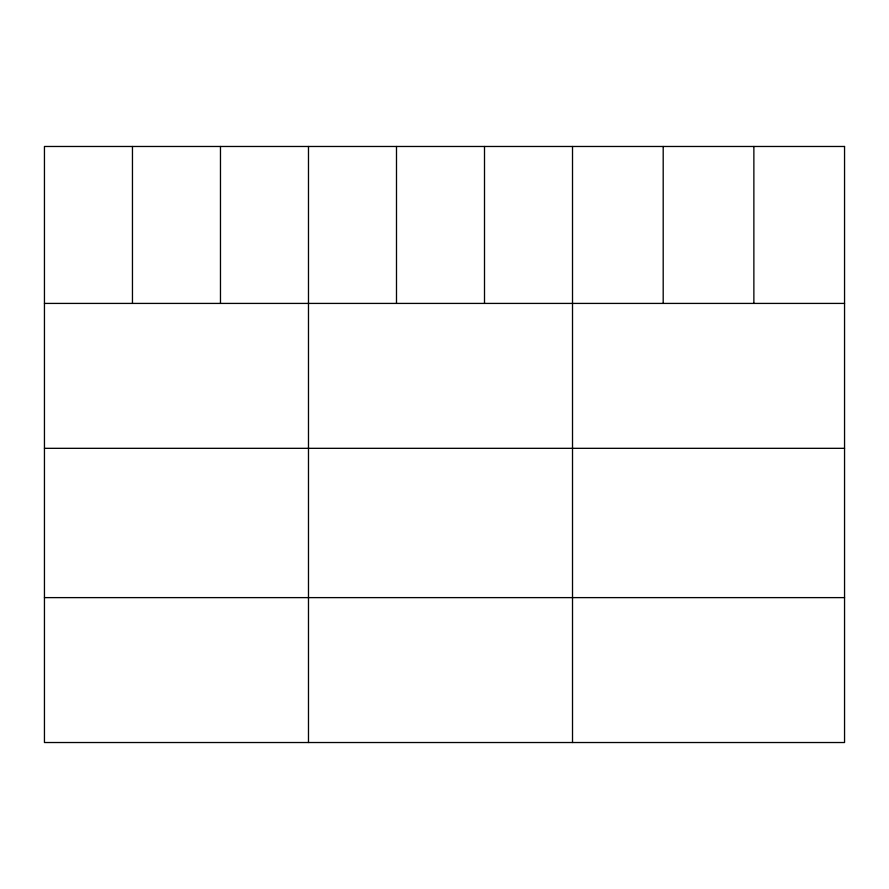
<?xml version="1.0" encoding="UTF-8"?>
<svg xmlns="http://www.w3.org/2000/svg" width="889" height="889" viewBox="0 0 889 889"><rect width="100%" height="100%" fill="white"/><g stroke="black" fill="none" stroke-linecap="round" stroke-linejoin="round"><path stroke-width="1.33" d="M44.45 303.416L844.55 303.416M44.45 448.323L844.55 448.323M44.45 597.619L844.55 597.619M753.872 146.474L753.872 303.416M663.194 146.474L663.194 303.416M572.516 146.474L572.516 742.526M484.505 146.474L484.505 303.416M396.494 146.474L396.494 303.416M308.483 146.474L308.483 742.526M220.472 146.474L220.472 303.416M132.461 146.474L132.461 303.416M844.55 146.474L44.45 146.474L44.45 742.526L844.55 742.526L844.55 146.474"/></g></svg>
